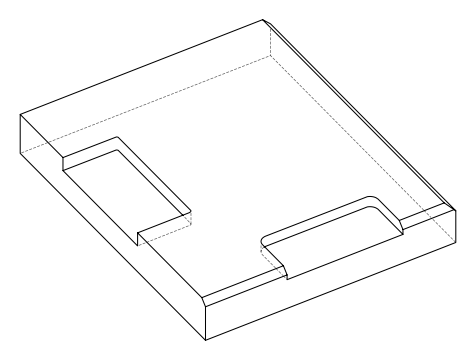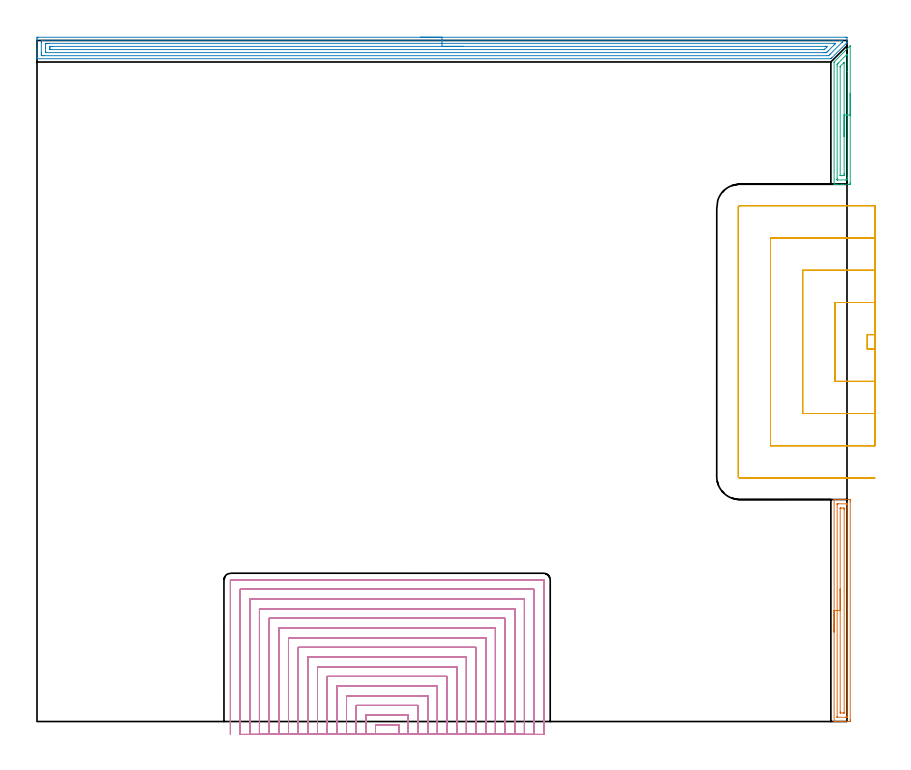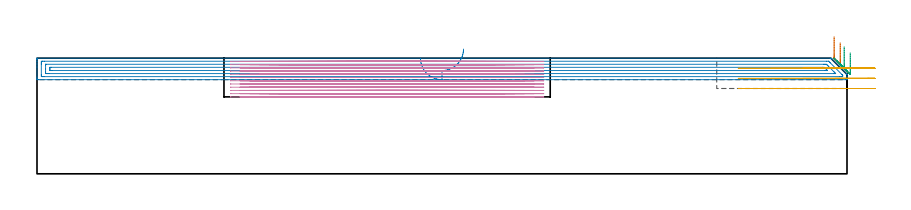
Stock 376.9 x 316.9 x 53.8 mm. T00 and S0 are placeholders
(PLAN: 5 operations, 2 tool changes, 142.2 min)
(1 AREA_MILL | FG_CHAMFER_SURFACE | UGT0205_001 | 2.68 min | 3040 mm3)
(2 AREA_MILL_1 | FG_CHAMFER_SURFACE_1 | UGT0205_001 | 12.19 min | 18847 mm3)
(3 AREA_MILL_2 | FG_CHAMFER_SURFACE_2 | UGT0205_001 | 1.67 min | 1799 mm3)
(4 MILL_SLOT | SLOT_PARTIAL_RECTANGULAR | UGT0201_014 | Follow Part, ap 1.5, ae 75% | 118.21 min | 188473 mm3)
(5 MILL_SLOT_1 | SLOT_PARTIAL_RECTANGULAR_1 | UGT0201_104 | Follow Part, ap 5, ae 75% | 7.41 min | 124407 mm3)
(TOOL UGT0205_001 | Chamfer Mill 20 x 3 x 45 deg. | D20 FL50 Z2)
(TOOL UGT0201_014 | End mill 6 mm | D6 FL24 Z4)
(TOOL UGT0201_104 | End Mill 20 mm | D20 FL22 Z2)
(OP 1 AREA_MILL)
G17 G21 G94 G90
T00 M6
G54
G17 G0 G90 X370.9 Y41.65 S1061 M3
G43 Z63.8 H0
G94 G1 Y41.688 Z62.928 F250.
Y41.802 Z62.064
Y41.991 Z61.212
Y42.253 Z60.38
Y42.587 Z59.574
Y42.99 Z58.8
Y43.458 Z58.064
Y43.99 Z57.372
Y44.579 Z56.729
Y45.222 Z56.14
Y45.914 Z55.608
Y46.65 Z55.14
Y47.424 Z54.737
Y48.23 Z54.403
Y49.062 Z54.141
Y49.913 Z53.952
Y50.778 Z53.838
Y51.65 Z53.8
Y103.192
X370.903 Y103.291 Z53.789
X370.925 Y103.297 Z53.766
X370.942 Y103.299 Z53.75
X371.202 Y103.3 Z53.496
X372.875 Z51.824
X373.309 Z51.387
X373.527 Z51.171
X374.203 Z50.494
X374.42 Z50.277
X375.097 Z49.597
X377.778 Z46.918
X378.331 Y103.298 Z46.365
X378.391 Y103.294 Z46.305
X378.397 Y102.748 Z46.303
X378.4 Y102.129 Z46.3
Y0.822
X378.398 Y0.552 Z46.302
X378.391 Y0.006 Z46.305
X378.331 Y0.002 Z46.365
X377.778 Y0. Z46.918
X377.439 Z47.256
X375.097 Z49.597
X374.42 Z50.277
X374.203 Z50.494
X373.527 Z51.171
X373.309 Z51.387
X372.875 Z51.824
X371.957 Z52.742
X371.522 Z53.176
X371.202 Z53.496
X370.942 Y0.001 Z53.75
X370.925 Y0.003 Z53.766
X370.903 Y0.009 Z53.789
X370.9 Y0.108 Z53.8
Y51.65
X372.314 Z52.386
Y101.071
X372.316 Y101.172 Z52.384
X372.318 Y101.239 Z52.382
X372.321 Y101.286 Z52.379
X372.334 Y101.29 Z52.366
X372.416 Y101.293 Z52.284
X372.979 Y101.299 Z51.721
X376.931 Y101.3 Z47.769
X376.961 Y101.298 Z47.739
X376.976 Y101.295 Z47.724
X376.979 Y101.292 Z47.721
X376.981 Y101.273 Z47.719
X376.985 Y101.071 Z47.715
X376.986 Y100.97 Z47.714
X376.985 Y2.229 Z47.715
X376.984 Y2.128 Z47.716
X376.982 Y2.061 Z47.718
X376.979 Y2.014 Z47.721
X376.966 Y2.01 Z47.734
X376.884 Y2.007 Z47.816
X376.321 Y2.001 Z48.379
X372.368 Y2. Z52.332
X372.339 Y2.002 Z52.361
X372.324 Y2.005 Z52.376
X372.321 Y2.008 Z52.379
X372.319 Y2.027 Z52.381
X372.315 Y2.229 Z52.385
X372.314 Y2.33 Z52.386
Y51.65
X373.728 Z50.972
X373.729 Y99.193 Z50.971
X373.73 Y99.252 Z50.97
X373.732 Y99.28 Z50.968
X373.734 Y99.287 Z50.966
X373.773 Y99.291 Z50.927
X373.988 Y99.298 Z50.712
X374.096 Y99.3 Z50.604
X375.204 Y99.299 Z49.496
X375.419 Y99.295 Z49.281
X375.558 Y99.29 Z49.142
X375.565 Y99.258 Z49.135
X375.567 Y99.193 Z49.133
X375.571 Y98.722 Z49.129
Y4.107
X375.57 Y4.048 Z49.13
X375.568 Y4.02 Z49.132
X375.566 Y4.013 Z49.134
X375.526 Y4.009 Z49.174
X375.312 Y4.002 Z49.388
X375.204 Y4. Z49.496
X374.096 Y4.001 Z50.604
X373.881 Y4.005 Z50.819
X373.742 Y4.01 Z50.958
X373.735 Y4.042 Z50.965
X373.733 Y4.107 Z50.967
X373.729 Y4.578 Z50.971
X373.728 Y51.65 Z50.972
Y52.522 Z51.01
Y53.386 Z51.124
Y54.238 Z51.312
Y55.07 Z51.575
Y55.876 Z51.909
Y56.65 Z52.311
Y57.386 Z52.78
Y58.078 Z53.311
Y58.721 Z53.901
Y59.31 Z54.544
Y59.841 Z55.236
Y60.31 Z55.972
Y60.713 Z56.745
Y61.047 Z57.551
Y61.309 Z58.383
Y61.498 Z59.235
Y61.612 Z60.1
Y61.65 Z60.972
G0 Z63.8
M5
M2
(OP 2 AREA_MILL_1)
G17 G21 G94 G90
T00 M6
G54
G17 G0 G90 X178.45 Y318.4 S1061 M3
G43 Z63.8 H0
Z53.8
G94 G1 X178.488 Z52.928 F250.
X178.602 Z52.064
X178.791 Z51.212
X179.053 Z50.38
X179.387 Z49.574
X179.79 Z48.8
X180.259 Z48.064
X180.79 Z47.372
X181.379 Z46.729
X182.022 Z46.14
X182.714 Z45.609
X183.45 Z45.14
X184.224 Z44.737
X185.03 Z44.403
X185.862 Z44.141
X186.714 Z43.952
X187.578 Z43.838
X188.45 Z43.8
X376.268
X376.436 Y318.398 Z43.802
X376.898 Y318.391 Z43.805
X376.9 Y318.212 Z43.985
Y316.956 Z45.239
X376.899 Y316.067 Z46.131
X376.898 Y315.909 Z46.289
X376.864 Y315.864 Z46.336
X376.566 Y315.565 Z46.633
X369.854 Y308.853 Z53.346
X369.582 Y308.581 Z53.616
X369.405 Y308.404 Z53.79
X369.113 Y308.4 Z53.8
X0.185
X0.01 Y308.403 Z53.788
X0.007 Y308.444 Z53.747
X0. Y308.86 Z53.34
Y309.108 Z53.091
Y309.844 Z52.351
Y311.101 Z51.096
Y312.511 Z49.685
Y317.216 Z44.981
X0.004 Y317.844 Z44.353
X0.008 Y318.392 Z43.806
X0.079 Y318.394 Z43.804
X0.632 Y318.4 Z43.8
X188.45
Y316.986 Z45.214
X373.554
X374.45 Y316.984 Z45.216
X374.479 Y316.983 Z45.217
X374.89 Y316.956 Z45.244
X374.897 Y316.54 Z45.66
X374.893 Y316.42 Z45.78
X374.89 Y316.363 Z45.837
X374.86 Y316.321 Z45.879
X374.615 Y316.067 Z46.133
X374.548 Y315.998 Z46.202
X369.113 Y310.563 Z51.637
X368.75 Y310.205 Z51.995
X368.383 Y309.844 Z52.356
X368.243 Y309.82 Z52.38
X368.218 Y309.818 Z52.382
X367.354 Y309.814 Z52.386
X3.346
X2.45 Y309.816 Z52.384
X2.421 Y309.817 Z52.383
X2.01 Y309.844 Z52.356
X2.003 Y310.26 Z51.94
X2.001 Y310.733 Z51.467
X2. Y311.152 Z51.048
X2.001 Y316.067 Z46.133
X2.003 Y316.483 Z45.717
X2.01 Y316.956 Z45.244
X2.393 Y316.983 Z45.217
X2.421 Y316.984 Z45.216
X3.285 Y316.986 Z45.214
X188.45
Y315.572 Z46.628
X370.901 Y315.571 Z46.629
X371.401 Y315.57 Z46.63
X371.508 Y315.568 Z46.632
X371.638 Y315.565 Z46.635
X371.53 Y315.442 Z46.758
X371.275 Y315.178 Z47.022
X371.09 Y314.99 Z47.21
X370.901 Y314.8 Z47.4
X368.218 Y312.117 Z50.083
X367.97 Y311.869 Z50.331
X367.721 Y311.622 Z50.578
X367.521 Y311.426 Z50.774
X367.324 Y311.235 Z50.965
X366.823 Y311.231 Z50.969
X366.43 Y311.229 Z50.971
X365.931
X4.21
X4.078 Y311.231 Z50.969
X4.031 Y311.233 Z50.967
X4.012 Y311.235 Z50.965
X4.009 Y311.275 Z50.925
X4.004 Y311.414 Z50.786
X4.001 Y311.622 Z50.578
X4. Y311.831 Z50.369
Y313.4 Z48.8
Y314.497 Z47.703
X4.003 Y315.178 Z47.022
X4.007 Y315.38 Z46.82
X4.021 Y315.565 Z46.635
X4.21 Y315.567 Z46.633
X4.709 Y315.57 Z46.63
X5.104 Y315.571 Z46.629
X5.602 Y315.572 Z46.628
X188.45
Y314.157 Z48.043
X366.744
X367.324 Y314.156 Z48.044
X367.459 Y314.155 Z48.045
X367.787 Y314.148 Z48.052
X367.63 Y313.985 Z48.215
X367.457 Y313.807 Z48.393
X366.741 Y313.091 Z49.109
X366.43 Y312.783 Z49.417
X366.29 Y312.65 Z49.55
X365.535 Y312.644 Z49.556
X365.402 Y312.643 Z49.557
X6.76
X6.097 Y312.648 Z49.552
X6.022 Y312.65 Z49.55
X6.01 Y312.655 Z49.545
X6.006 Y312.68 Z49.52
X6.003 Y312.734 Z49.466
X6.001 Y312.956 Z49.244
X6. Y313.398 Z48.802
X6.001 Y313.844 Z48.356
X6.003 Y314.065 Z48.135
X6.006 Y314.121 Z48.079
X6.009 Y314.144 Z48.056
X6.025 Y314.15 Z48.05
X6.135 Y314.153 Z48.047
X6.893 Y314.157 Z48.043
X7.025
X188.45
X189.322 Z48.081
X190.187 Z48.195
X191.038 Z48.383
X191.87 Z48.646
X192.676 Z48.98
X193.45 Z49.382
X194.186 Z49.851
X194.878 Z50.382
X195.521 Z50.972
X196.11 Z51.615
X196.642 Z52.307
X197.11 Z53.043
X197.513 Z53.816
X197.847 Z54.622
X198.109 Z55.454
X198.298 Z56.306
X198.412 Z57.171
X198.45 Z58.043
G0 Z63.8
M5
M2
(OP 3 AREA_MILL_2)
G17 G21 G94 G90
T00 M6
G54
G17 G0 G90 X378.4 Y292.2 S1061 M3
G43 Z63.8 H0
Z56.3
G94 G1 Y292.162 Z55.428 F250.
Y292.048 Z54.564
Y291.859 Z53.712
Y291.597 Z52.88
Y291.263 Z52.074
Y290.86 Z51.3
Y290.391 Z50.564
Y289.86 Z49.872
Y289.271 Z49.229
Y288.628 Z48.64
Y287.936 Z48.108
Y287.2 Z47.64
Y286.426 Z47.237
Y285.62 Z46.903
Y284.788 Z46.641
Y283.936 Z46.452
Y283.072 Z46.338
Y282.2 Z46.3
Y250.851
X378.398 Y250.581 Z46.302
X378.391 Y250.007 Z46.305
X378.357 Y250.003 Z46.339
X377.778 Y250. Z46.919
X377.467 Z47.23
X375.097 Z49.598
X374.475 Z50.223
X374.203 Z50.494
X372.416 Z52.279
X371.873 Z52.826
X371.522 Z53.177
X371.278 Z53.421
X370.952 Y250.002 Z53.739
X370.925 Y250.005 Z53.766
X370.903 Y250.009 Z53.788
X370.9 Y250.135 Z53.8
Y306.694
X370.904 Y306.895 Z53.79
X371.01 Y307.011 Z53.689
X378.115 Y314.116 Z46.583
X378.225 Y314.225 Z46.472
X378.392 Y314.388 Z46.306
X378.396 Y314.344 Z46.304
X378.399 Y314.174 Z46.301
X378.4 Y314.116 Z46.3
Y282.2
X376.986 Z47.714
Y253.151
X376.985 Y252.362 Z47.715
X376.984 Y252.263 Z47.716
X376.979 Y252.16 Z47.721
X376.968 Y252.01 Z47.732
X376.884 Y252.008 Z47.816
X376.353 Y252.001 Z48.347
X372.416 Z52.284
X372.364 Y252.003 Z52.336
X372.333 Y252.006 Z52.367
X372.321 Y252.009 Z52.379
X372.319 Y252.059 Z52.381
X372.315 Y252.261 Z52.385
X372.314 Y252.362 Z52.386
Y252.463
X372.315 Y305.013 Z52.385
X372.32 Y305.803 Z52.38
X372.321 Y305.85 Z52.379
X372.34 Y305.879 Z52.36
X372.416 Y305.96 Z52.284
X372.781 Y306.33 Z51.919
X376.706 Y310.256 Z47.994
X376.796 Y310.345 Z47.904
X376.884 Y310.429 Z47.816
X376.968 Y310.507 Z47.732
X376.979 Y310.357 Z47.721
X376.983 Y310.256 Z47.717
X376.985 Y310.156 Z47.715
X376.986 Y302.574 Z47.714
Y282.2
X375.572 Z49.128
X375.571 Y255.034 Z49.129
X375.57 Y254.562 Z49.13
X375.567 Y254.143 Z49.133
X375.565 Y254.029 Z49.135
X375.554 Y254.01 Z49.146
X375.48 Y254.006 Z49.22
X375.385 Y254.002 Z49.315
X375.24 Y254. Z49.46
X375.097 Z49.603
X374.347 Z50.353
X374.203 Y254.001 Z50.497
X374.059 Y254.003 Z50.641
X373.772 Y254.01 Z50.928
X373.734 Y254.02 Z50.966
X373.733 Y254.035 Z50.967
X373.73 Y254.076 Z50.97
X373.729 Y254.143 Z50.971
Y304.494
X373.732 Y304.703 Z50.968
X373.735 Y304.806 Z50.965
X373.739 Y304.828 Z50.961
X373.759 Y304.852 Z50.941
X373.813 Y304.912 Z50.887
X375.345 Y306.446 Z49.355
X375.529 Y306.627 Z49.171
X375.563 Y306.658 Z49.137
X375.566 Z49.134
X375.568 Y306.653 Z49.132
X375.57 Y306.622 Z49.13
X375.571 Y306.54 Z49.129
X375.572 Y306.466 Z49.128
Y282.2
Y281.328 Z49.167
Y280.463 Z49.28
Y279.612 Z49.469
Y278.78 Z49.732
Y277.974 Z50.065
Y277.2 Z50.468
Y276.464 Z50.937
Y275.772 Z51.468
Y275.129 Z52.057
Y274.54 Z52.701
Y274.008 Z53.393
Y273.54 Z54.128
Y273.137 Z54.902
Y272.803 Z55.708
Y272.541 Z56.54
Y272.352 Z57.392
Y272.238 Z58.257
Y272.2 Z59.128
G0 Z63.8
M5
M2
(OP 4 MILL_SLOT)
G17 G21 G94 G90
T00 M6
G54
G17 G0 G90 X168.3 Y-6. S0 M3
G43 Z63.8 H0
Z52.3
G94 G1 Y-3. F250.
Y-1.5 F500.
X157.5
Y-3.
Y-6. F250.
X172.8
Y-3.
Y3. F500.
X153.
Y-3.
Y-6. F250.
X177.3
Y-3.
Y7.5 F500.
X148.5
Y-3.
Y-6. F250.
X181.8
Y-3.
Y12. F500.
X144.
Y-3.
Y-6. F250.
X186.3
Y-3.
Y16.5 F500.
X139.5
Y-3.
Y-6. F250.
X190.8
Y-3.
Y21. F500.
X135.
Y-3.
Y-6. F250.
X195.3
Y-3.
Y25.5 F500.
X130.5
Y-3.
Y-6. F250.
X199.8
Y-3.
Y30. F500.
X126.
Y-3.
Y-6. F250.
X204.3
Y-3.
Y34.5 F500.
X121.5
Y-3.
Y-6. F250.
X208.8
Y-3.
Y39. F500.
X117.
Y-3.
Y-6. F250.
X213.3
Y-3.
Y43.5 F500.
X112.5
Y-3.
Y-6. F250.
X217.8
Y-3.
Y48. F500.
X108.
Y-3.
Y-6. F250.
X222.3
Y-3.
Y52.5 F500.
X103.5
Y-3.
Y-6. F250.
X226.8
Y-3.
Y57. F500.
X99.
Y-3.
Y-6. F250.
X231.3
Y-3.
Y61.5 F500.
X94.5
Y-3.
Y-6. F250.
X235.8
Y-3.
Y65.8 F500.
G3 X235.6 Y66. R0.2
G1 X90.2
G3 X90. Y65.8 R0.2
G1 Y-3.
Y-6. F250.
G0 X168.3 Z50.8
G1 Y-3.
Y-1.5 F500.
X157.5
Y-3.
Y-6. F250.
X172.8
Y-3.
Y3. F500.
X153.
Y-3.
Y-6. F250.
X177.3
Y-3.
Y7.5 F500.
X148.5
Y-3.
Y-6. F250.
X181.8
Y-3.
Y12. F500.
X144.
Y-3.
Y-6. F250.
X186.3
Y-3.
Y16.5 F500.
X139.5
Y-3.
Y-6. F250.
X190.8
Y-3.
Y21. F500.
X135.
Y-3.
Y-6. F250.
X195.3
Y-3.
Y25.5 F500.
X130.5
Y-3.
Y-6. F250.
X199.8
Y-3.
Y30. F500.
X126.
Y-3.
Y-6. F250.
X204.3
Y-3.
Y34.5 F500.
X121.5
Y-3.
Y-6. F250.
X208.8
Y-3.
Y39. F500.
X117.
Y-3.
Y-6. F250.
X213.3
Y-3.
Y43.5 F500.
X112.5
Y-3.
Y-6. F250.
X217.8
Y-3.
Y48. F500.
X108.
Y-3.
Y-6. F250.
X222.3
Y-3.
Y52.5 F500.
X103.5
Y-3.
Y-6. F250.
X226.8
Y-3.
Y57. F500.
X99.
Y-3.
Y-6. F250.
X231.3
Y-3.
Y61.5 F500.
X94.5
Y-3.
Y-6. F250.
X235.8
Y-3.
Y65.8 F500.
G3 X235.6 Y66. R0.2
G1 X90.2
G3 X90. Y65.8 R0.2
G1 Y-3.
Y-6. F250.
G0 X168.3 Z49.3
G1 Y-3.
Y-1.5 F500.
X157.5
Y-3.
Y-6. F250.
X172.8
Y-3.
Y3. F500.
X153.
Y-3.
Y-6. F250.
X177.3
Y-3.
Y7.5 F500.
X148.5
Y-3.
Y-6. F250.
X181.8
Y-3.
Y12. F500.
X144.
Y-3.
Y-6. F250.
X186.3
Y-3.
Y16.5 F500.
X139.5
Y-3.
Y-6. F250.
X190.8
Y-3.
Y21. F500.
X135.
Y-3.
Y-6. F250.
X195.3
Y-3.
Y25.5 F500.
X130.5
Y-3.
Y-6. F250.
X199.8
Y-3.
Y30. F500.
X126.
Y-3.
Y-6. F250.
X204.3
Y-3.
Y34.5 F500.
X121.5
Y-3.
Y-6. F250.
X208.8
Y-3.
Y39. F500.
X117.
Y-3.
Y-6. F250.
X213.3
Y-3.
Y43.5 F500.
X112.5
Y-3.
Y-6. F250.
X217.8
Y-3.
Y48. F500.
X108.
Y-3.
Y-6. F250.
X222.3
Y-3.
Y52.5 F500.
X103.5
Y-3.
Y-6. F250.
X226.8
Y-3.
Y57. F500.
X99.
Y-3.
Y-6. F250.
X231.3
Y-3.
Y61.5 F500.
X94.5
Y-3.
Y-6. F250.
X235.8
Y-3.
Y65.8 F500.
G3 X235.6 Y66. R0.2
G1 X90.2
G3 X90. Y65.8 R0.2
G1 Y-3.
Y-6. F250.
G0 X168.3 Z47.8
G1 Y-3.
Y-1.5 F500.
X157.5
Y-3.
Y-6. F250.
X172.8
Y-3.
Y3. F500.
X153.
Y-3.
Y-6. F250.
X177.3
Y-3.
Y7.5 F500.
X148.5
Y-3.
Y-6. F250.
X181.8
Y-3.
Y12. F500.
X144.
Y-3.
Y-6. F250.
X186.3
Y-3.
Y16.5 F500.
X139.5
Y-3.
Y-6. F250.
X190.8
Y-3.
Y21. F500.
X135.
Y-3.
Y-6. F250.
X195.3
Y-3.
Y25.5 F500.
X130.5
Y-3.
Y-6. F250.
X199.8
Y-3.
Y30. F500.
X126.
Y-3.
Y-6. F250.
X204.3
Y-3.
Y34.5 F500.
X121.5
Y-3.
Y-6. F250.
X208.8
Y-3.
Y39. F500.
X117.
Y-3.
Y-6. F250.
X213.3
Y-3.
Y43.5 F500.
X112.5
Y-3.
Y-6. F250.
X217.8
Y-3.
Y48. F500.
X108.
Y-3.
Y-6. F250.
X222.3
Y-3.
Y52.5 F500.
X103.5
Y-3.
Y-6. F250.
X226.8
Y-3.
Y57. F500.
X99.
Y-3.
Y-6. F250.
X231.3
Y-3.
Y61.5 F500.
X94.5
Y-3.
Y-6. F250.
X235.8
Y-3.
Y65.8 F500.
G3 X235.6 Y66. R0.2
G1 X90.2
G3 X90. Y65.8 R0.2
G1 Y-3.
Y-6. F250.
G0 X168.3 Z46.3
G1 Y-3.
Y-1.5 F500.
X157.5
Y-3.
Y-6. F250.
X172.8
Y-3.
Y3. F500.
X153.
Y-3.
Y-6. F250.
X177.3
Y-3.
Y7.5 F500.
X148.5
Y-3.
Y-6. F250.
X181.8
Y-3.
Y12. F500.
X144.
Y-3.
Y-6. F250.
X186.3
Y-3.
Y16.5 F500.
X139.5
Y-3.
Y-6. F250.
X190.8
Y-3.
Y21. F500.
X135.
Y-3.
Y-6. F250.
X195.3
Y-3.
Y25.5 F500.
X130.5
Y-3.
Y-6. F250.
X199.8
Y-3.
Y30. F500.
X126.
Y-3.
Y-6. F250.
X204.3
Y-3.
Y34.5 F500.
X121.5
Y-3.
Y-6. F250.
X208.8
Y-3.
Y39. F500.
X117.
Y-3.
Y-6. F250.
X213.3
Y-3.
Y43.5 F500.
X112.5
Y-3.
Y-6. F250.
X217.8
Y-3.
Y48. F500.
X108.
Y-3.
Y-6. F250.
X222.3
Y-3.
Y52.5 F500.
X103.5
Y-3.
Y-6. F250.
X226.8
Y-3.
Y57. F500.
X99.
Y-3.
Y-6. F250.
X231.3
Y-3.
Y61.5 F500.
X94.5
Y-3.
Y-6. F250.
X235.8
Y-3.
Y65.8 F500.
G3 X235.6 Y66. R0.2
G1 X90.2
G3 X90. Y65.8 R0.2
G1 Y-3.
Y-6. F250.
G0 X168.3 Z44.8
G1 Y-3.
Y-1.5 F500.
X157.5
Y-3.
Y-6. F250.
X172.8
Y-3.
Y3. F500.
X153.
Y-3.
Y-6. F250.
X177.3
Y-3.
Y7.5 F500.
X148.5
Y-3.
Y-6. F250.
X181.8
Y-3.
Y12. F500.
X144.
Y-3.
Y-6. F250.
X186.3
Y-3.
Y16.5 F500.
X139.5
Y-3.
Y-6. F250.
X190.8
Y-3.
Y21. F500.
X135.
Y-3.
Y-6. F250.
X195.3
Y-3.
Y25.5 F500.
X130.5
Y-3.
Y-6. F250.
X199.8
Y-3.
Y30. F500.
X126.
Y-3.
Y-6. F250.
X204.3
Y-3.
Y34.5 F500.
X121.5
Y-3.
Y-6. F250.
X208.8
Y-3.
Y39. F500.
X117.
Y-3.
Y-6. F250.
X213.3
Y-3.
Y43.5 F500.
X112.5
Y-3.
Y-6. F250.
X217.8
Y-3.
Y48. F500.
X108.
Y-3.
Y-6. F250.
X222.3
Y-3.
Y52.5 F500.
X103.5
Y-3.
Y-6. F250.
X226.8
Y-3.
Y57. F500.
X99.
Y-3.
Y-6. F250.
X231.3
Y-3.
Y61.5 F500.
X94.5
Y-3.
Y-6. F250.
X235.8
Y-3.
Y65.8 F500.
G3 X235.6 Y66. R0.2
G1 X90.2
G3 X90. Y65.8 R0.2
G1 Y-3.
Y-6. F250.
G0 X168.3 Z43.3
G1 Y-3.
Y-1.5 F500.
X157.5
Y-3.
Y-6. F250.
X172.8
Y-3.
Y3. F500.
X153.
Y-3.
Y-6. F250.
X177.3
Y-3.
Y7.5 F500.
X148.5
Y-3.
Y-6. F250.
X181.8
Y-3.
Y12. F500.
X144.
Y-3.
Y-6. F250.
X186.3
Y-3.
Y16.5 F500.
X139.5
Y-3.
Y-6. F250.
X190.8
Y-3.
Y21. F500.
X135.
Y-3.
Y-6. F250.
X195.3
Y-3.
Y25.5 F500.
X130.5
Y-3.
Y-6. F250.
X199.8
Y-3.
Y30. F500.
X126.
Y-3.
Y-6. F250.
X204.3
Y-3.
Y34.5 F500.
X121.5
Y-3.
Y-6. F250.
X208.8
Y-3.
Y39. F500.
X117.
Y-3.
Y-6. F250.
X213.3
Y-3.
Y43.5 F500.
X112.5
Y-3.
Y-6. F250.
X217.8
Y-3.
Y48. F500.
X108.
Y-3.
Y-6. F250.
X222.3
Y-3.
Y52.5 F500.
X103.5
Y-3.
Y-6. F250.
X226.8
Y-3.
Y57. F500.
X99.
Y-3.
Y-6. F250.
X231.3
Y-3.
Y61.5 F500.
X94.5
Y-3.
Y-6. F250.
X235.8
Y-3.
Y65.8 F500.
G3 X235.6 Y66. R0.2
G1 X90.2
G3 X90. Y65.8 R0.2
G1 Y-3.
Y-6. F250.
G0 X168.3 Z41.8
G1 Y-3.
Y-1.5 F500.
X157.5
Y-3.
Y-6. F250.
X172.8
Y-3.
Y3. F500.
X153.
Y-3.
Y-6. F250.
X177.3
Y-3.
Y7.5 F500.
X148.5
Y-3.
Y-6. F250.
X181.8
Y-3.
Y12. F500.
X144.
Y-3.
Y-6. F250.
X186.3
Y-3.
Y16.5 F500.
X139.5
Y-3.
Y-6. F250.
X190.8
Y-3.
Y21. F500.
X135.
Y-3.
Y-6. F250.
X195.3
Y-3.
Y25.5 F500.
X130.5
Y-3.
Y-6. F250.
X199.8
Y-3.
Y30. F500.
X126.
Y-3.
Y-6. F250.
X204.3
Y-3.
Y34.5 F500.
X121.5
Y-3.
Y-6. F250.
X208.8
Y-3.
Y39. F500.
X117.
Y-3.
Y-6. F250.
X213.3
Y-3.
Y43.5 F500.
X112.5
Y-3.
Y-6. F250.
X217.8
Y-3.
Y48. F500.
X108.
Y-3.
Y-6. F250.
X222.3
Y-3.
Y52.5 F500.
X103.5
Y-3.
Y-6. F250.
X226.8
Y-3.
Y57. F500.
X99.
Y-3.
Y-6. F250.
X231.3
Y-3.
Y61.5 F500.
X94.5
Y-3.
Y-6. F250.
X235.8
Y-3.
Y65.8 F500.
G3 X235.6 Y66. R0.2
G1 X90.2
G3 X90. Y65.8 R0.2
G1 Y-3.
Y-6. F250.
G0 X168.3 Z40.3
G1 Y-3.
Y-1.5 F500.
X157.5
Y-3.
Y-6. F250.
X172.8
Y-3.
Y3. F500.
X153.
Y-3.
Y-6. F250.
X177.3
Y-3.
Y7.5 F500.
X148.5
Y-3.
Y-6. F250.
X181.8
Y-3.
Y12. F500.
X144.
Y-3.
Y-6. F250.
X186.3
Y-3.
Y16.5 F500.
X139.5
Y-3.
Y-6. F250.
X190.8
Y-3.
Y21. F500.
X135.
Y-3.
Y-6. F250.
X195.3
Y-3.
Y25.5 F500.
X130.5
Y-3.
Y-6. F250.
X199.8
Y-3.
Y30. F500.
X126.
Y-3.
Y-6. F250.
X204.3
Y-3.
Y34.5 F500.
X121.5
Y-3.
Y-6. F250.
X208.8
Y-3.
Y39. F500.
X117.
Y-3.
Y-6. F250.
X213.3
Y-3.
Y43.5 F500.
X112.5
Y-3.
Y-6. F250.
X217.8
Y-3.
Y48. F500.
X108.
Y-3.
Y-6. F250.
X222.3
Y-3.
Y52.5 F500.
X103.5
Y-3.
Y-6. F250.
X226.8
Y-3.
Y57. F500.
X99.
Y-3.
Y-6. F250.
X231.3
Y-3.
Y61.5 F500.
X94.5
Y-3.
Y-6. F250.
X235.8
Y-3.
Y65.8 F500.
G3 X235.6 Y66. R0.2
G1 X90.2
G3 X90. Y65.8 R0.2
G1 Y-3.
Y-6. F250.
G0 X168.3 Z38.8
G1 Y-3.
Y-1.5 F500.
X157.5
Y-3.
Y-6. F250.
X172.8
Y-3.
Y3. F500.
X153.
Y-3.
Y-6. F250.
X177.3
Y-3.
Y7.5 F500.
X148.5
Y-3.
Y-6. F250.
X181.8
Y-3.
Y12. F500.
X144.
Y-3.
Y-6. F250.
X186.3
Y-3.
Y16.5 F500.
X139.5
Y-3.
Y-6. F250.
X190.8
Y-3.
Y21. F500.
X135.
Y-3.
Y-6. F250.
X195.3
Y-3.
Y25.5 F500.
X130.5
Y-3.
Y-6. F250.
X199.8
Y-3.
Y30. F500.
X126.
Y-3.
Y-6. F250.
X204.3
Y-3.
Y34.5 F500.
X121.5
Y-3.
Y-6. F250.
X208.8
Y-3.
Y39. F500.
X117.
Y-3.
Y-6. F250.
X213.3
Y-3.
Y43.5 F500.
X112.5
Y-3.
Y-6. F250.
X217.8
Y-3.
Y48. F500.
X108.
Y-3.
Y-6. F250.
X222.3
Y-3.
Y52.5 F500.
X103.5
Y-3.
Y-6. F250.
X226.8
Y-3.
Y57. F500.
X99.
Y-3.
Y-6. F250.
X231.3
Y-3.
Y61.5 F500.
X94.5
Y-3.
Y-6. F250.
X235.8
Y-3.
Y65.8 F500.
G3 X235.6 Y66. R0.2
G1 X90.2
G3 X90. Y65.8 R0.2
G1 Y-3.
Y-6. F250.
G0 X168.3 Z37.3
G1 Y-3.
Y-1.5 F500.
X157.5
Y-3.
Y-6. F250.
X172.8
Y-3.
Y3. F500.
X153.
Y-3.
Y-6. F250.
X177.3
Y-3.
Y7.5 F500.
X148.5
Y-3.
Y-6. F250.
X181.8
Y-3.
Y12. F500.
X144.
Y-3.
Y-6. F250.
X186.3
Y-3.
Y16.5 F500.
X139.5
Y-3.
Y-6. F250.
X190.8
Y-3.
Y21. F500.
X135.
Y-3.
Y-6. F250.
X195.3
Y-3.
Y25.5 F500.
X130.5
Y-3.
Y-6. F250.
X199.8
Y-3.
Y30. F500.
X126.
Y-3.
Y-6. F250.
X204.3
Y-3.
Y34.5 F500.
X121.5
Y-3.
Y-6. F250.
X208.8
Y-3.
Y39. F500.
X117.
Y-3.
Y-6. F250.
X213.3
Y-3.
Y43.5 F500.
X112.5
Y-3.
Y-6. F250.
X217.8
Y-3.
Y48. F500.
X108.
Y-3.
Y-6. F250.
X222.3
Y-3.
Y52.5 F500.
X103.5
Y-3.
Y-6. F250.
X226.8
Y-3.
Y57. F500.
X99.
Y-3.
Y-6. F250.
X231.3
Y-3.
Y61.5 F500.
X94.5
Y-3.
Y-6. F250.
X235.8
Y-3.
Y65.8 F500.
G3 X235.6 Y66. R0.2
G1 X90.2
G3 X90. Y65.8 R0.2
G1 Y-3.
Y-6. F250.
G0 X168.3 Z35.8
G1 Y-3.
Y-1.5 F500.
X157.5
Y-3.
Y-6. F250.
X172.8
Y-3.
Y3. F500.
X153.
Y-3.
Y-6. F250.
X177.3
Y-3.
Y7.5 F500.
X148.5
Y-3.
Y-6. F250.
X181.8
Y-3.
Y12. F500.
X144.
Y-3.
Y-6. F250.
X186.3
Y-3.
Y16.5 F500.
X139.5
Y-3.
Y-6. F250.
X190.8
Y-3.
Y21. F500.
X135.
Y-3.
Y-6. F250.
X195.3
Y-3.
Y25.5 F500.
X130.5
Y-3.
Y-6. F250.
X199.8
Y-3.
Y30. F500.
X126.
Y-3.
Y-6. F250.
X204.3
Y-3.
Y34.5 F500.
X121.5
Y-3.
Y-6. F250.
X208.8
Y-3.
Y39. F500.
X117.
Y-3.
Y-6. F250.
X213.3
Y-3.
Y43.5 F500.
X112.5
Y-3.
Y-6. F250.
X217.8
Y-3.
Y48. F500.
X108.
Y-3.
Y-6. F250.
X222.3
Y-3.
Y52.5 F500.
X103.5
Y-3.
Y-6. F250.
X226.8
Y-3.
Y57. F500.
X99.
Y-3.
Y-6. F250.
X231.3
Y-3.
Y61.5 F500.
X94.5
Y-3.
Y-6. F250.
X235.8
Y-3.
Y65.8 F500.
G3 X235.6 Y66. R0.2
G1 X90.2
G3 X90. Y65.8 R0.2
G1 Y-3.
Y-6. F250.
G0 Z63.8
M5
M2
(OP 5 MILL_SLOT_1)
G17 G21 G94 G90
T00 M6
G54
G17 G0 G90 X389.9 Y180. S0 M3
G43 Z63.8 H0
Z49.1
G94 G1 X386.9 F250.
X386.3 F500.
Y173.3
X386.9
X389.9 F250.
Y195.
X386.9
X371.3 F500.
Y158.3
X386.9
X389.9 F250.
Y210.
X386.9
X356.3 F500.
Y143.3
X386.9
X389.9 F250.
Y225.
X386.9
X341.3 F500.
Y128.3
X386.9
X389.9 F250.
Y240.
X386.9
X327. F500.
G3 X326.3 Y239.3 R0.7
G1 Y114.
G3 X327. Y113.3 R0.7
G1 X386.9
X389.9 F250.
G0 Y180. Z44.4
G1 X386.9
X386.3 F500.
Y173.3
X386.9
X389.9 F250.
Y195.
X386.9
X371.3 F500.
Y158.3
X386.9
X389.9 F250.
Y210.
X386.9
X356.3 F500.
Y143.3
X386.9
X389.9 F250.
Y225.
X386.9
X341.3 F500.
Y128.3
X386.9
X389.9 F250.
Y240.
X386.9
X327. F500.
G3 X326.3 Y239.3 R0.7
G1 Y114.
G3 X327. Y113.3 R0.7
G1 X386.9
X389.9 F250.
G0 Y180. Z39.7
G1 X386.9
X386.3 F500.
Y173.3
X386.9
X389.9 F250.
Y195.
X386.9
X371.3 F500.
Y158.3
X386.9
X389.9 F250.
Y210.
X386.9
X356.3 F500.
Y143.3
X386.9
X389.9 F250.
Y225.
X386.9
X341.3 F500.
Y128.3
X386.9
X389.9 F250.
Y240.
X386.9
X327. F500.
G3 X326.3 Y239.3 R0.7
G1 Y114.
G3 X327. Y113.3 R0.7
G1 X386.9
X389.9 F250.
G0 Z63.8
M5
M2
